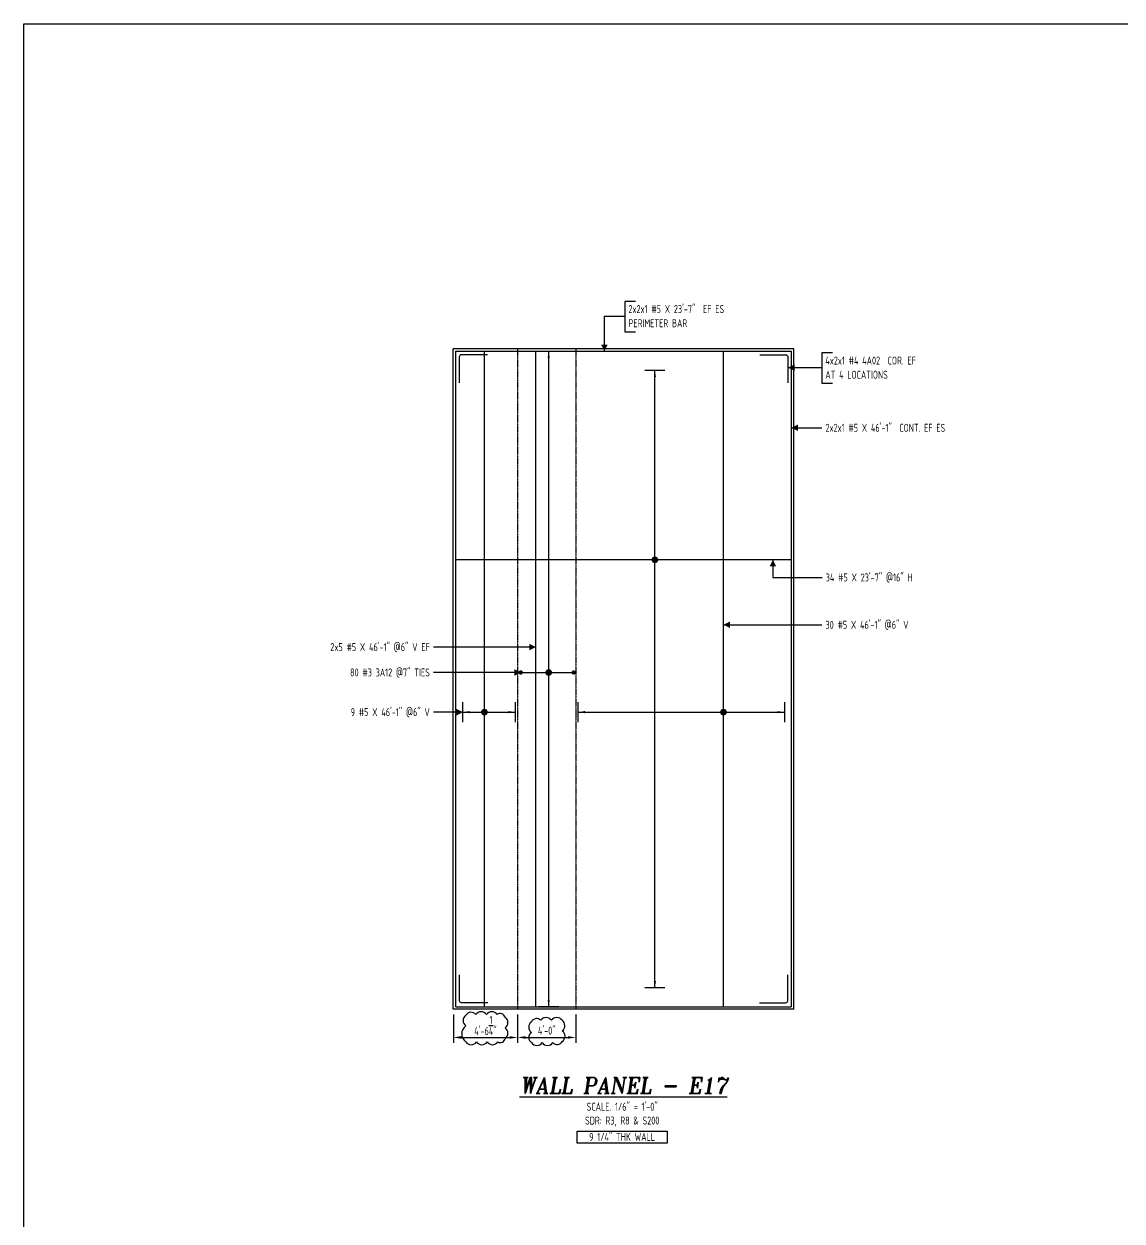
# Model space of a CAD drawing. Header units: inches. Extents: x -10781 to 50822, y -3854 to 38989.
# Drawn here: x -1629 to -702, y -2378 to -1368 of the extents above; entities that cross this region are included whole.
import ezdxf
from ezdxf.enums import TextEntityAlignment as Align

# ---------------------------------------------------------------- set-up
doc = ezdxf.new("R2010")
doc.units = ezdxf.units.IN
doc.header["$LTSCALE"] = 0.025
doc.header["$MEASUREMENT"] = 0
doc.linetypes.add('HIDDEN', pattern=[6, 3, -3])
doc.layers.get('0').update_dxf_attribs({"linetype": 'CONTINUOUS'})
doc.layers.get('Defpoints').update_dxf_attribs({"linetype": 'CONTINUOUS'})
for name, color, linetype in [('0-25TEXT', 7, 'CONTINUOUS'), ('0-35', 3, 'CONTINUOUS'), ('0-35TEXT', 3, 'CONTINUOUS'), ('0-50', 10, 'CONTINUOUS'), ('BAR-LBL', 2, 'CONTINUOUS'), ('DETAIL', 83, 'CONTINUOUS'), ('hidden', 7, 'HIDDEN'), ('RANGELAY', 7, 'CONTINUOUS'), ('REBARS', 4, 'CONTINUOUS')]:
    doc.layers.add(name, color=color, linetype=linetype)
doc.styles.add('AR', font='ARCHQUIK.shx', dxfattribs={"width": 0.8})
doc.styles.add('ROMANT', font='romant')
doc.dimstyles.new('CADS_DIM_48', dxfattribs={"dimscale": 48, "dimtxt": 0.09375, "dimasz": 0.09375, "dimexe": 0.0625, "dimexo": 0.0625, "dimgap": 0.09375, "dimtad": 0, "dimtih": 1, "dimtoh": 1, "dimzin": 1, "dimdsep": 46, "dimlunit": 4, "dimtxsty": 'AR', "dimblk": 'CLOSED', "dimcen": 0.1875, "dimadec": 0, "dimazin": 0, "dimtfac": 1, "dimtofl": 0, "dimtmove": 0, "dimatfit": 1, "dimldrblk": 'DOTBLANK', "dimfxl": 1, "dimtzin": 0, "dimarcsym": 0})

# ---------------------------------------------------------------- blocks, each defined once
blk = doc.blocks.new('leadrblk')
blk.add_lwpolyline([(0, 0, 0, 1, 0), (1, 0, 1, 1, 0)], format="xyseb")
blk = doc.blocks.new('*U692', base_point=(-1261.5, -2194.6))
at = {"layer": 'REBARS', "color": 0}
blk.add_lwpolyline([(-1237.5, -2194.3), (-1259.5, -2194.3, -0.414213), (-1261.3, -2192.6), (-1261.3, -2170.6)], format="xyb", dxfattribs=at)
blk = doc.blocks.new('*U693', base_point=(-984.3, -2194.6))
at = {"layer": 'REBARS', "color": 0}
blk.add_lwpolyline([(-1008.3, -2194.3), (-986.3, -2194.3, 0.414213), (-984.5, -2192.6), (-984.5, -2170.6)], format="xyb", dxfattribs=at)
blk = doc.blocks.new('*U749', base_point=(-1264.5, -1644.9))
at = {"layer": 'REBARS', "color": 0}
blk.add_lwpolyline([(-1264.5, -1644.6), (-981.5, -1644.6)], dxfattribs=at)
blk = doc.blocks.new('*U750', base_point=(-1264.5, -2197.3))
at = {"layer": 'REBARS', "color": 0}
blk.add_lwpolyline([(-1264.5, -2197.6), (-981.5, -2197.6)], dxfattribs=at)
blk = doc.blocks.new('*U705', base_point=(-1264.2, -2197.6))
at = {"layer": 'REBARS', "color": 0}
blk.add_lwpolyline([(-1264.5, -2197.6), (-1264.5, -1644.6)], dxfattribs=at)
blk = doc.blocks.new('*U706', base_point=(-981.6, -2197.6))
at = {"layer": 'REBARS', "color": 0}
blk.add_lwpolyline([(-981.3, -2197.6), (-981.3, -1644.6)], dxfattribs=at)
blk = doc.blocks.new('*U694', base_point=(-1209.8, -1915.6))
at = {"layer": 'REBARS', "color": 0, "const_width": 1.8}
for points in [[(-1209.6, -1914.7, 1), (-1209.6, -1916.5, 1), (-1209.6, -1914.7)], [(-1165, -1916.5, 1), (-1165, -1914.7, 1), (-1165, -1916.5)]]:
    blk.add_lwpolyline(points, format="xyb", dxfattribs=at)
at = {"layer": 'REBARS', "color": 0}
blk.add_lwpolyline([(-1209.6, -1915.6), (-1165, -1915.6)], dxfattribs=at)
blk = doc.blocks.new('rendmark')
at = {"color": 4}
blk.add_line((0, -3), (0, 3), dxfattribs=at)
blk = doc.blocks.new('rarrow')
at = {"color": 7}
blk.add_solid([(2, -0.33), (2, 0.33), (0, 0)], dxfattribs=at)
blk = doc.blocks.new('*U695', base_point=(-1186, -2197.6))
at = {"layer": 'RANGELAY'}
blk.add_line((-1186, -2197.6), (-1186, -1644.6), dxfattribs=at)
at = {"layer": 'RANGELAY', "xscale": 2.834645669291339, "yscale": 2.834645669291339}
for name, p, rotation in [('rendmark', (-1186, -1644.6), 269.9999969411396), ('rarrow', (-1186, -1644.6), 269.9999969411396), ('rendmark', (-1186, -2197.6), 90.00000001160855), ('rarrow', (-1186, -2197.6), 90.00000001160855)]:
    blk.add_blockref(name, p, dxfattribs=dict(at, rotation=rotation))
blk = doc.blocks.new('VPM67A660')
at = {"const_width": 1}
blk.add_lwpolyline([(-0.5, 0, 1), (0.5, 0, 1)], format="xyb", close=True, dxfattribs=at)
blk = doc.blocks.new('*U703', base_point=(-1196.6, -2197.6))
at = {"layer": 'REBARS', "color": 0}
blk.add_lwpolyline([(-1196.9, -2197.6), (-1196.9, -1644.6)], dxfattribs=at)
blk = doc.blocks.new('*U696', base_point=(-1240, -2197.6))
at = {"layer": 'REBARS', "color": 0}
blk.add_lwpolyline([(-1240.3, -2197.6), (-1240.3, -1644.6)], dxfattribs=at)
blk = doc.blocks.new('*U697', base_point=(-1258.5, -1949.1))
at = {"layer": 'RANGELAY'}
blk.add_line((-1258.5, -1949.1), (-1214.3, -1949.1), dxfattribs=at)
at = {"layer": 'RANGELAY', "xscale": 2.834645669291339, "yscale": 2.834645669291339}
for name in ['rendmark', 'rarrow']:
    blk.add_blockref(name, (-1258.5, -1949.1), dxfattribs=at)
at = {"layer": 'RANGELAY', "xscale": 2.834645669291339, "yscale": 2.834645669291339, "rotation": 179.999996929531}
for name in ['rarrow', 'rendmark']:
    blk.add_blockref(name, (-1214.3, -1949.1), dxfattribs=at)
blk = doc.blocks.new('VPM67B860')
at = {"const_width": 1}
blk.add_lwpolyline([(-0.5, 0, 1), (0.5, 0, 1)], format="xyb", close=True, dxfattribs=at)
blk = doc.blocks.new('*U698', base_point=(-1038.3, -2197.6))
at = {"layer": 'REBARS', "color": 0}
blk.add_lwpolyline([(-1038.6, -2197.6), (-1038.6, -1644.6)], dxfattribs=at)
blk = doc.blocks.new('*U699', base_point=(-1161.2, -1949.1))
at = {"layer": 'RANGELAY'}
blk.add_line((-1161.2, -1949.1), (-987.3, -1949.1), dxfattribs=at)
at = {"layer": 'RANGELAY', "xscale": 2.834645669291339, "yscale": 2.834645669291339}
for name in ['rendmark', 'rarrow']:
    blk.add_blockref(name, (-1161.2, -1949.1), dxfattribs=at)
at = {"layer": 'RANGELAY', "xscale": 2.834645669291339, "yscale": 2.834645669291339, "rotation": 179.999996929531}
for name in ['rarrow', 'rendmark']:
    blk.add_blockref(name, (-987.3, -1949.1), dxfattribs=at)
blk = doc.blocks.new('VPM67C180')
at = {"const_width": 1}
blk.add_lwpolyline([(-0.5, 0, 1), (0.5, 0, 1)], format="xyb", close=True, dxfattribs=at)
blk = doc.blocks.new('*U751', base_point=(-981.3, -1820.9))
at = {"layer": 'REBARS', "color": 0}
blk.add_lwpolyline([(-981.3, -1820.5), (-1264.3, -1820.5)], dxfattribs=at)
blk = doc.blocks.new('*U700', base_point=(-1096.5, -2181.6))
at = {"layer": 'RANGELAY'}
blk.add_line((-1096.5, -2181.6), (-1096.5, -1660.6), dxfattribs=at)
at = {"layer": 'RANGELAY', "xscale": 2.834645669291339, "yscale": 2.834645669291339}
for name, p, rotation in [('rendmark', (-1096.5, -1660.6), 269.9999968959739), ('rarrow', (-1096.5, -1660.6), 269.9999968959739), ('rarrow', (-1096.5, -2181.6), 89.99999996644293), ('rendmark', (-1096.5, -2181.6), 89.99999996644293)]:
    blk.add_blockref(name, p, dxfattribs=dict(at, rotation=rotation))
blk = doc.blocks.new('VPM67D5E0')
at = {"const_width": 1}
blk.add_lwpolyline([(-0.5, 0, 1), (0.5, 0, 1)], format="xyb", close=True, dxfattribs=at)
blk = doc.blocks.new('*D156')
at = {"layer": 'Defpoints', "color": 0, "transparency": 16777216}
for p in [(-1266.5, -2199.6), (-1212.3, -2199.6), (-1212.3, -2223.5)]:
    blk.add_point(p, dxfattribs=at)
at = {"layer": 'DETAIL', "color": 0, "lineweight": -2, "transparency": 16777216}
for p, q in [((-1266.5, -2204.1), (-1266.5, -2228)), ((-1212.3, -2204.1), (-1212.3, -2228)), ((-1259.8, -2223.5), (-1219, -2223.5))]:
    blk.add_line(p, q, dxfattribs=at)
at = {"layer": 'DETAIL', "color": 0, "transparency": 16777216}
for points in [[(-1259.8, -2222.4), (-1259.8, -2224.6), (-1266.5, -2223.5)], [(-1219, -2222.4), (-1219, -2224.6), (-1212.3, -2223.5)]]:
    blk.add_solid(points, dxfattribs=at)
at = {"layer": 'DETAIL', "color": 0, "transparency": 16777216, "insert": (-1239.4, -2213.4), "char_height": 6.75, "attachment_point": 5, "style": 'AR'}
blk.add_mtext('4\'-6{\\H1.000000x;\\S1/4;}"', dxfattribs=at)
blk = doc.blocks.new('_DotBlank')
at = {"layer": '0-35', "color": 0, "lineweight": -2}
blk.add_line((-0.5, 0), (-1, 0), dxfattribs=at)
blk.add_circle((0, 0), 0.5, dxfattribs=at)
blk = doc.blocks.new('*U701', base_point=(-1261.8, -1647.3))
at = {"layer": 'REBARS', "color": 0}
blk.add_lwpolyline([(-1237.8, -1647.6), (-1259.8, -1647.6, 0.414214), (-1261.5, -1649.3), (-1261.5, -1671.3)], format="xyb", dxfattribs=at)
blk = doc.blocks.new('*U702', base_point=(-984, -1647.3))
at = {"layer": 'REBARS', "color": 0}
blk.add_lwpolyline([(-1008, -1647.6), (-986, -1647.6, -0.414214), (-984.3, -1649.3), (-984.3, -1671.3)], format="xyb", dxfattribs=at)
blk = doc.blocks.new('*D704')
at = {"layer": 'Defpoints', "color": 0, "transparency": 16777216}
for p in [(-1212.3, -2199.6), (-1163.2, -2199.6), (-1163.2, -2223.5)]:
    blk.add_point(p, dxfattribs=at)
at = {"layer": 'DETAIL', "color": 0, "lineweight": -2, "transparency": 16777216}
for p, q in [((-1212.3, -2204.1), (-1212.3, -2228)), ((-1163.2, -2204.1), (-1163.2, -2228)), ((-1205.5, -2223.5), (-1169.9, -2223.5))]:
    blk.add_line(p, q, dxfattribs=at)
at = {"layer": 'DETAIL', "color": 0, "transparency": 16777216}
for points in [[(-1205.5, -2222.4), (-1205.5, -2224.6), (-1212.3, -2223.5)], [(-1169.9, -2222.4), (-1169.9, -2224.6), (-1163.2, -2223.5)]]:
    blk.add_solid(points, dxfattribs=at)
at = {"layer": 'DETAIL', "color": 0, "transparency": 16777216, "insert": (-1187.7, -2217.8), "char_height": 6.75, "attachment_point": 5, "style": 'AR'}
blk.add_mtext('4\'-0"', dxfattribs=at)

msp = doc.modelspace()

# ---------------------------------------------------------------- linework, layer by layer
at = {"layer": '0-25TEXT'}
for points in [[(-1112.81214, -1602.58127), (-1121.8112, -1602.58127), (-1121.8112, -1628.07859), (-1112.81214, -1628.07859)], [(-1139.0886, -1644.56923), (-1139.0886, -1614.95497), (-1121.8112, -1614.95497)], [(-946.70362, -1646.04067), (-955.70267, -1646.04067), (-955.70267, -1671.538), (-946.70362, -1671.538)], [(-984.26655, -1658.41437), (-955.70267, -1658.41437)], [(-981.26661, -1709.17269), (-955.56134, -1709.17269)], [(-996.96135, -1820.54797), (-996.96135, -1835.44241), (-955.37027, -1835.44241)], [(-1038.61764, -1875.3809), (-955.56354, -1875.3809)], [(-1196.89896, -1894.17641), (-1283.33802, -1894.17641)], [(-1209.5472, -1915.59793), (-1283.33802, -1915.59793)], [(-1258.42518, -1949.0559), (-1283.33802, -1949.0559)]]:
    msp.add_lwpolyline(points, dxfattribs=at)
at = {"layer": '0-35'}
for p, q in [((-1266.51656, -2199.56923), (-1266.51656, -1642.56923)), ((-979.26656, -1642.56923), (-1266.51656, -1642.56923)), ((-979.26656, -2199.56923), (-979.26656, -1642.56923)), ((-979.26656, -2199.56923), (-1266.51656, -2199.56923))]:
    msp.add_line(p, q, dxfattribs=at)
at = {"layer": '0-50'}
msp.add_lwpolyline([(-1161.99025, -2302.44582), (-1086.10341, -2302.44582), (-1086.10341, -2312.80218), (-1161.99025, -2312.80218)], close=True, dxfattribs=at)
at = {"layer": 'BAR-LBL'}
msp.add_lwpolyline([(-1628.72708, -1368.45376), (2723.83097, -1368.45376), (2723.83097, -3853.87628), (-1628.72708, -3853.87628)], close=True, dxfattribs=at)
at = {"layer": 'DETAIL'}
for points in [[(-1255.96806, -2227.24284, 0.52056705), (-1246.96806, -2227.24284, 0.52056705), (-1237.96806, -2227.24284, 0.52056705), (-1228.96806, -2227.24284, 0.52056705), (-1222.82486, -2224.38604, 0.52056705), (-1222.82486, -2215.38604, 0.52056705), (-1222.82486, -2206.38604, 0.52056705), (-1229.5988, -2204.15998, 0.52056705), (-1238.5988, -2204.15998, 0.52056705), (-1247.5988, -2204.15998, 0.52056705), (-1255.96806, -2204.79072, 0.52056705), (-1255.96806, -2213.79072, 0.52056705)], [(-1200.60379, -2227.86918, 0.52056705), (-1191.60379, -2227.86918, 0.52056705), (-1182.60379, -2227.86918, 0.52056705), (-1174.61652, -2226.85644, 0.52056705), (-1174.61652, -2217.85644, 0.52056705), (-1174.8117, -2209.05162, 0.52056705), (-1183.8117, -2209.05162, 0.52056705), (-1192.8117, -2209.05162, 0.52056705), (-1200.60379, -2210.25952, 0.52056705), (-1200.60379, -2219.25952, 0.52056705)]]:
    msp.add_lwpolyline(points, format="xyb", close=True, dxfattribs=at)
at = {"layer": 'hidden'}
for p, q in [((-1212.29218, -1642.56923), (-1212.29218, -2199.56923)), ((-1163.18283, -1642.56923), (-1163.18283, -2199.56923))]:
    msp.add_line(p, q, dxfattribs=at)

# ---------------------------------------------------------------- block references
at = {"layer": '0-25TEXT'}
for name, p, xscale, yscale, rotation in [('leadrblk', (-1139.0886, -1644.56923), 5.623937007874017, 2.250708661417324, 90.00000153523449), ('leadrblk', (-984.26655, -1658.41437), 5.623937007874017, 2.250708661417324, 3.160667574978794e-09), ('leadrblk', (-981.26661, -1709.17269), 5.623937007874012, 2.250708661417324, 6.129042313673954e-06), ('VPM67D5E0', (-1096.50116, -1820.54796), -2.834645669291339, 2.834645669291339, 269.9999999664429), ('leadrblk', (-996.96135, -1820.54797), 5.623937007874017, 2.250708661417324, 270.0000046057035), ('leadrblk', (-1196.89896, -1894.1764), 5.623937007874017, 2.250708661417324, 180.000003070469), ('leadrblk', (-1209.5472, -1915.59793), 5.623937007874017, 2.250708661417324, 180.000003070469), ('VPM67A660', (-1186.04629, -1915.59793), 2.834645669291339, 2.834645669291339, 90.00000001160855), ('leadrblk', (-1258.42518, -1949.0559), 5.623937007874017, 2.250708661417324, 180.000003070469)]:
    msp.add_blockref(name, p, dxfattribs=dict(at, xscale=xscale, yscale=yscale, rotation=rotation))
for name, p, xscale, yscale in [('leadrblk', (-1038.61764, -1875.3809), 5.623937007874017, 2.250708661417324), ('VPM67B860', (-1240.27122, -1949.0559), 2.834645669291339, 2.834645669291339), ('VPM67C180', (-1038.61771, -1949.0559), 2.834645669291339, 2.834645669291339)]:
    msp.add_blockref(name, p, dxfattribs=dict(at, xscale=xscale, yscale=yscale))
at = {"layer": 'RANGELAY'}
for name, p in [('*U695', (-1186.04629, -2197.56923)), ('*U700', (-1096.50116, -2181.56923)), ('*U697', (-1258.51656, -1949.0559)), ('*U699', (-1161.18283, -1949.0559))]:
    msp.add_blockref(name, p, dxfattribs=at)
at = {"layer": 'REBARS', "color": 4}
for name, p in [('*U705', (-1264.20406, -2197.56923)), ('*U749', (-1264.51655, -1644.88173)), ('*U696', (-1239.95875, -2197.56923)), ('*U703', (-1196.58656, -2197.56925)), ('*U698', (-1038.30525, -2197.56923)), ('*U706', (-981.57906, -2197.56923)), ('*U701', (-1261.76656, -1647.31923)), ('*U702', (-984.01656, -1647.31914)), ('*U751', (-981.26655, -1820.86046)), ('*U694', (-1209.79218, -1915.59793)), ('*U692', (-1261.51656, -2194.56923)), ('*U693', (-984.26656, -2194.56932)), ('*U750', (-1264.51655, -2197.25673))]:
    msp.add_blockref(name, p, dxfattribs=at)

# ---------------------------------------------------------------- texts
at = {"color": 7, "linetype": 'Continuous', "style": 'ROMANT', "oblique": 9, "width": 0.95}
msp.add_text('%%UWALL PANEL - E17', height=13.5, dxfattribs=at).set_placement((-1122.67495, -2270.87391), align=Align.CENTER)
at = {"layer": '0-35TEXT', "style": 'AR', "width": 0.8}
for s, p in [('PERIMETER BAR', (-1118.81151, -1624.32898)), ('AT 4 LOCATIONS', (-952.70299, -1667.78839))]:
    msp.add_text(s, height=6.7498312, dxfattribs=at).set_placement(p)
for s, p in [('SCALE. 1/6" = 1\'-0"', (-1124.04683, -2285.32081)), ('SDR: R3, R8 & S200', (-1124.04683, -2296.989)), ('9 1/4" THK WALL', (-1124.12375, -2310.77702))]:
    msp.add_text(s, height=6.7498312, dxfattribs=at).set_placement(p, align=Align.CENTER)
at = {"layer": 'BAR-LBL', "style": 'AR', "width": 0.8}
for s, p in [('2x2x1 #5 X 23\'-7"  EF ES', (-1118.81151, -1612.33024)), ('4x2x1 #4 4A02  COR. EF', (-952.70299, -1655.78965)), ('2x2x1 #5 X 46\'-1"  CONT. EF ES', (-952.56166, -1712.54733)), ('34 #5 X 23\'-7" @16" H', (-952.37059, -1838.81706)), ('30 #5 X 46\'-1" @6" V', (-952.56385, -1878.75555))]:
    msp.add_text(s, height=6.7492913, dxfattribs=at).set_placement(p)
for s, p in [('2x5 #5 X 46\'-1" @6" V EF', (-1286.33771, -1897.55105)), ('80 #3 3A12 @7" TIES', (-1286.33771, -1918.97257)), ('9 #5 X 46\'-1" @6" V', (-1286.33771, -1952.43055))]:
    msp.add_text(s, height=6.7492913, dxfattribs=at).set_placement(p, align=Align.RIGHT)

# ---------------------------------------------------------------- dimensions: what is measured, and where the dimension line sits
at = {"layer": 'DETAIL'}
dim = msp.add_linear_dim(base=(-1212.29218, -2223.49157), p1=(-1266.51656, -2199.56923), p2=(-1212.29218, -2199.56923), dimstyle='CADS_DIM_48', override={"dimscale": 72, "dimgap": 0.03125, "dimtad": 1, "dimtih": 0, "dimtoh": 0, "dimdec": 4, "dimtdec": 4}, dxfattribs=at)
dim.commit()
dim.dimension.update_dxf_attribs({"geometry": '*D156', "text_midpoint": (-1239.40437, -2213.36657)})
dim = msp.add_linear_dim(base=(-1163.18283, -2223.49157), p1=(-1212.29218, -2199.56923), p2=(-1163.18283, -2199.56923), text='4\'-0"', dimstyle='CADS_DIM_48', override={"dimscale": 72, "dimgap": 0.03125, "dimtad": 1, "dimtih": 0, "dimtoh": 0, "dimdec": 4, "dimtdec": 4}, dxfattribs=at)
dim.commit()
dim.dimension.update_dxf_attribs({"geometry": '*D704', "text_midpoint": (-1187.7375, -2217.75019)})

doc.saveas('drawing.dxf')
